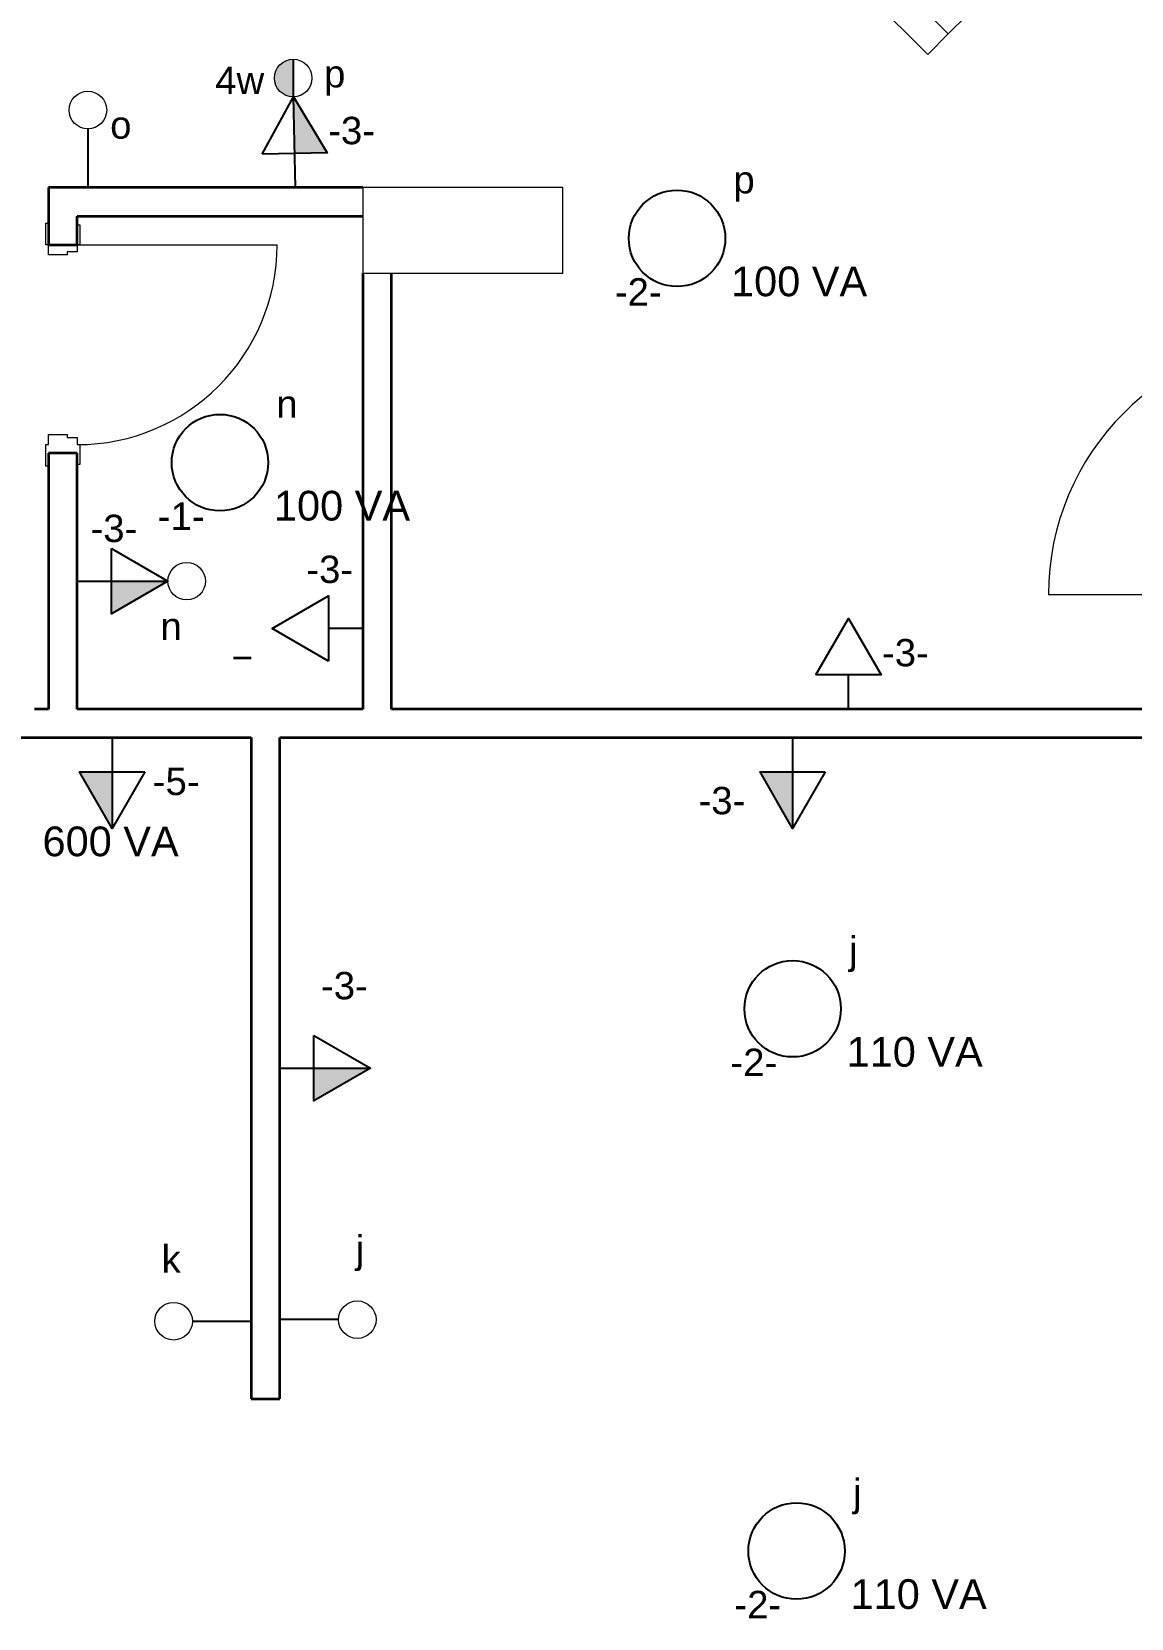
# Model space of a CAD drawing. Header units: metres. Extents: x -182 to 99, y 70 to 113.
# Drawn here: x -3.53 to 0.32, y 90.43 to 95.98 of the extents above; entities that cross this region are included whole.
import ezdxf

# ---------------------------------------------------------------- set-up
doc = ezdxf.new("R2010")
doc.units = ezdxf.units.M
doc.header["$LTSCALE"] = 0.01
for name, color, linetype, lineweight in [('A-DOOR', 1, 'Continuous', 9), ('A-DOOR-FRAM', 1, 'Continuous', 13), ('A-WALL', 2, 'Continuous', 9), ('G-IMPT', 1, 'Continuous', 9), ('I-FURN', 6, 'Continuous', 9), ('S-COLS', 6, 'Continuous', 9)]:
    doc.layers.add(name, color=color, linetype=linetype, lineweight=lineweight)
doc.layers.add('Elétrica', color=7, linetype='Continuous')
doc.layers.get('0').off()
doc.layers.get('I-FURN').off()
doc.styles.add('Arial', font='arial.ttf', dxfattribs={"height": 0.29506})

# ---------------------------------------------------------------- blocks, each defined once
blk = doc.blocks.new('Pilar rectangular hormigón - 300 x 700 mm-506285-Nivel 4')
at = {"layer": 'S-COLS'}
for p, q in [((0.15, 0.35), (-0.15, 0.35)), ((-0.15, 0.35), (-0.15, -0.35)), ((0.15, -0.35), (0.15, 0.35)), ((-0.15, -0.35), (0.15, -0.35))]:
    blk.add_line(p, q, dxfattribs=at)
blk = doc.blocks.new('Puerta de 1 hoja - 90 x 210 cm-249323-Nivel 4')
at = {"layer": 'A-DOOR', "lineweight": 13}
blk.add_line((0.7169, -0.1), (0.7169, -1), dxfattribs=at)
blk.add_arc((0.7169, -0.1), 0.9, 180, 270, dxfattribs=at)
at = {"layer": 'A-DOOR-FRAM'}
for p, q in [((-0.2581, 0.11), (-0.1831, 0.11)), ((-0.2581, 0.1), (-0.2581, 0.11)), ((-0.1831, 0.11), (-0.1831, 0.1)), ((-0.1831, 0.1), (-0.1481, 0.1)), ((-0.1481, 0.1), (-0.1481, -0.065)), ((0.6819, -0.065), (0.6819, 0.1)), ((0.6819, 0.1), (0.7169, 0.1)), ((0.7169, 0.1), (0.7169, 0.11)), ((0.7169, 0.11), (0.7919, 0.11)), ((0.7919, 0.11), (0.7919, 0.1)), ((-0.2531, -0.11), (-0.2531, -0.1)), ((-0.1831, -0.11), (-0.2531, -0.11)), ((-0.1831, -0.1), (-0.1831, -0.11)), ((-0.1581, -0.1), (-0.1831, -0.1)), ((-0.1581, -0.065), (-0.1581, -0.1)), ((-0.1481, -0.065), (-0.1581, -0.065)), ((0.6919, -0.065), (0.6819, -0.065)), ((0.6919, -0.1), (0.6919, -0.065)), ((0.7169, -0.1), (0.6919, -0.1)), ((0.7169, -0.11), (0.7169, -0.1)), ((0.7869, -0.11), (0.7169, -0.11)), ((0.7869, -0.1), (0.7869, -0.11))]:
    blk.add_line(p, q, dxfattribs=at)
blk = doc.blocks.new('Puerta de 1 hoja - 70 x 210 cm-V11-Nivel 4')
at = {"layer": 'A-DOOR', "lineweight": 13}
blk.add_line((0.6169, -0.05), (0.6169, -0.75), dxfattribs=at)
blk.add_arc((0.6169, -0.05), 0.7, 180, 270, dxfattribs=at)
at = {"layer": 'A-DOOR-FRAM'}
for p, q in [((-0.1581, 0.06), (-0.0831, 0.06)), ((-0.1581, 0.05), (-0.1581, 0.06)), ((-0.0831, 0.06), (-0.0831, 0.05)), ((0.6169, 0.05), (0.6169, 0.06)), ((0.6169, 0.06), (0.6919, 0.06)), ((0.6919, 0.06), (0.6919, 0.05)), ((-0.0831, 0.05), (-0.0481, 0.05)), ((-0.0481, 0.05), (-0.0481, -0.015)), ((0.5819, -0.015), (0.5819, 0.05)), ((0.5819, 0.05), (0.6169, 0.05)), ((-0.1531, -0.06), (-0.1531, -0.05)), ((-0.0831, -0.05), (-0.0831, -0.06)), ((-0.0581, -0.05), (-0.0831, -0.05)), ((-0.0581, -0.015), (-0.0581, -0.05)), ((-0.0481, -0.015), (-0.0581, -0.015)), ((0.5919, -0.015), (0.5819, -0.015)), ((0.5919, -0.05), (0.5919, -0.015)), ((0.6169, -0.05), (0.5919, -0.05)), ((0.6169, -0.06), (0.6169, -0.05)), ((0.6869, -0.05), (0.6869, -0.06)), ((-0.0831, -0.06), (-0.1531, -0.06)), ((0.6869, -0.06), (0.6169, -0.06))]:
    blk.add_line(p, q, dxfattribs=at)
blk = doc.blocks.new('Couch01 - 12ZCOU01_dwg-205772-Nivel 4')
at = {"layer": 'G-IMPT'}
for p, q in [((0, 0.3048), (0, 0.4064)), ((0, 0.4064), (0.8128, 0.4064)), ((0, 0.4064), (0, 0.3048)), ((0, 0.4064), (0.8128, 0.4064)), ((0.8128, 0.3048), (0.8128, 0.4064)), ((0.8128, 0.4064), (0.8128, 0.3048)), ((0, -0.3048), (0, 0.3048)), ((0, 0.3048), (0.1016, 0.3048)), ((0, -0.3048), (0, 0.3048)), ((0.1016, 0.3048), (0, 0.3048)), ((0.1016, -0.3048), (0.1016, 0.3048)), ((0.1016, -0.3048), (0.1016, 0.3048)), ((0.1016, 0.3048), (0.1577, 0.3048)), ((0.1016, 0.3048), (0.1577, 0.3048)), ((0.1577, 0.3048), (0.8128, 0.3048)), ((0.8128, 0.3048), (0.1577, 0.3048)), ((0.2032, 0.3048), (0.2032, -0.3048)), ((0.2032, -0.3048), (0.2032, 0.3048)), ((0.8128, 0.3048), (0.8636, 0.3048)), ((0.8128, 0.3048), (0.8636, 0.3048)), ((0.8636, 0.3048), (0.8636, -0.3048)), ((0.8636, 0.3048), (0.8636, -0.3048)), ((0, -0.3048), (0, -0.4064)), ((0, -0.3048), (0.1016, -0.3048)), ((0, -0.3048), (0, -0.4064)), ((0, -0.3048), (0.1016, -0.3048)), ((0.1016, -0.3048), (0.1577, -0.3048)), ((0.1016, -0.3048), (0.1577, -0.3048)), ((0.8128, -0.3048), (0.1577, -0.3048)), ((0.8128, -0.3048), (0.1577, -0.3048)), ((0.8128, -0.3048), (0.8128, -0.4064)), ((0.8128, -0.3048), (0.8636, -0.3048)), ((0.8128, -0.3048), (0.8128, -0.4064)), ((0.8128, -0.3048), (0.8636, -0.3048)), ((0.8128, -0.4064), (0, -0.4064)), ((0, -0.4064), (0.8128, -0.4064))]:
    blk.add_line(p, q, dxfattribs=at)
blk = doc.blocks.new('Couch01 - Couch01-492932-Nivel 4')
at = {"extrusion": (0, 0, -1), "zscale": -1, "rotation": 180}
blk.add_blockref('Couch01 - 12ZCOU01_dwg-205772-Nivel 4', (0, 0), dxfattribs=at)

msp = doc.modelspace()

# ---------------------------------------------------------------- hatches: boundary and pattern name
at = {"layer": 'Elétrica'}
h = msp.add_hatch(color=256, dxfattribs=at)
h.set_gradient(color1=(255, 255, 255), tint=1)
h.paths.add_polyline_path([(0.6095, 95.3718, 1), (0.4779, 95.3718, 1)])
h.paths.add_polyline_path([(-2.6155, 95.8851, 0.418751), (-2.6823, 95.8193, 0.420008), (-2.6152, 95.7535)])
h.paths.add_polyline_path([(-2.472, 99.7525, 1), (-2.6037, 99.7525, 1)])
h.paths.add_polyline_path([(-3.7955, 99.8183), (-3.7955, 100.0161), (-3.9097, 100.0161)])
for points in [[(-2.6152, 95.7535), (-2.6113, 95.5558), (-2.4971, 95.558)], [(-3.0552, 94.0581), (-3.253, 94.0581), (-3.253, 93.9439)], [(-3.2505, 93.1927), (-3.2505, 93.3904), (-3.3646, 93.3904)], [(-0.8682, 93.1927), (-0.8682, 93.3904), (-0.9824, 93.3904)], [(-2.3459, 92.3531), (-2.5437, 92.3531), (-2.5437, 92.2389)]]:
    msp.add_hatch(color=256, dxfattribs=at).paths.add_polyline_path(points)

# ---------------------------------------------------------------- linework, layer by layer
at = {"layer": 'A-WALL', "color": 7, "lineweight": 35}
for p, q in [((-2.3729, 95.4359), (-3.4729, 95.4359)), ((-3.4729, 95.4359), (-3.4729, 95.2359)), ((-3.3729, 95.3359), (-2.3729, 95.3359)), ((-3.3729, 95.2359), (-3.3729, 95.3359)), ((-3.4729, 95.2359), (-3.3729, 95.2359)), ((-2.3729, 95.1359), (-2.3729, 93.6103)), ((-2.2729, 93.6103), (-2.2729, 95.1359)), ((-3.4729, 94.5059), (-3.4729, 93.6103)), ((-3.3729, 94.5059), (-3.4729, 94.5059)), ((-3.3729, 93.6103), (-3.3729, 94.5059)), ((-2.8255, 93.7903), (-2.7636, 93.7903)), ((-3.4729, 93.6103), (-3.5224, 93.6103)), ((-2.3729, 93.6103), (-3.3729, 93.6103)), ((0.9271, 93.6103), (-2.2729, 93.6103)), ((-6.7839, 93.5103), (-2.7636, 93.5103)), ((-2.7636, 93.5103), (-2.7636, 91.1959)), ((-2.6636, 93.5103), (0.9271, 93.5103)), ((-2.6636, 91.1959), (-2.6636, 93.5103)), ((-2.7636, 91.1959), (-2.6636, 91.1959))]:
    msp.add_line(p, q, dxfattribs=at)
at = {"layer": 'Elétrica', "ltscale": 0.5}
msp.add_line((-2.6152, 95.7535), (-2.6155, 95.8851), dxfattribs=at)
at = {"layer": 'Elétrica'}
for p, q in [((-2.6089, 95.4359), (-2.6152, 95.7535)), ((-3.3352, 95.6416), (-3.3352, 95.4359)), ((-3.3729, 94.0581), (-3.0552, 94.0581)), ((-2.3729, 93.8926), (-2.4927, 93.8926)), ((-0.6729, 93.6103), (-0.6729, 93.7302)), ((-3.2505, 93.5103), (-3.2505, 93.1927)), ((-0.8682, 93.5103), (-0.8682, 93.1927)), ((-2.6636, 92.3531), (-2.3459, 92.3531)), ((-2.9692, 91.4674), (-2.7636, 91.4674)), ((-2.4579, 91.4729), (-2.6636, 91.4729))]:
    msp.add_line(p, q, dxfattribs=at)
for points in [[(-2.7254, 95.5535), (-2.6152, 95.7535), (-2.4971, 95.558)], [(-3.253, 94.1723), (-3.0552, 94.0581), (-3.253, 93.9439)], [(-2.4927, 93.7785), (-2.6905, 93.8926), (-2.4927, 94.0068)], [(-0.7871, 93.7302), (-0.6729, 93.9279), (-0.5587, 93.7302)], [(-3.1363, 93.3904), (-3.2505, 93.1927), (-3.3646, 93.3904)], [(-0.754, 93.3904), (-0.8682, 93.1927), (-0.9824, 93.3904)], [(-2.5437, 92.4673), (-2.3459, 92.3531), (-2.5437, 92.2389)]]:
    msp.add_lwpolyline(points, close=True, dxfattribs=at)
at = {"layer": 'Elétrica', "lineweight": 20}
for centre in [(-2.6165, 95.8193), (-3.3352, 95.7074), (-2.9894, 94.0581), (-3.035, 91.4674), (-2.3921, 91.4729)]:
    msp.add_circle(centre, 0.0658, dxfattribs=at)
at = {"layer": 'Elétrica'}
for centre in [(-1.2729, 95.2582), (-2.8729, 94.4731), (-0.8682, 92.5612), (-0.8544, 90.663)]:
    msp.add_circle(centre, 0.1688, dxfattribs=at)

# ---------------------------------------------------------------- block references
at = {"layer": 'A-DOOR'}
for name, p, rotation in [('Puerta de 1 hoja - 70 x 210 cm-V11-Nivel 4', (-3.4229, 94.6191), 89.9999999999999), ('Puerta de 1 hoja - 90 x 210 cm-249323-Nivel 4', (1.0271, 94.7272), 269.9999999999999)]:
    msp.add_blockref(name, p, dxfattribs=dict(at, rotation=rotation))
at = {"layer": 'I-FURN', "rotation": 134.9999999999984}
msp.add_blockref('Couch01 - Couch01-492932-Nivel 4', (-0.1079, 96.1894), dxfattribs=at)
at = {"layer": 'S-COLS', "rotation": 269.9999999999996}
msp.add_blockref('Pilar rectangular hormigón - 300 x 700 mm-506285-Nivel 4', (-2.0229, 95.2859), dxfattribs=at)

# ---------------------------------------------------------------- texts
at = {"layer": 'Elétrica', "lineweight": 20, "style": 'Arial'}
for s, height, p in [('4w', 0.09589, (-2.8892, 95.7634)), ('p', 0.0959, (-2.5086, 95.7865)), ('-3-', 0.09589, (-2.4938, 95.5878)), ('p', 0.0959, (-1.0755, 95.4156)), ('-2-', 0.09589, (-1.4905, 95.0228)), ('n', 0.0959, (-2.6755, 94.6305)), ('-1-', 0.09589, (-3.0905, 94.2377)), ('-3-', 0.09589, (-3.3259, 94.195)), ('-3-', 0.09589, (-2.5704, 94.0516)), ('-3-', 0.09589, (-0.5554, 93.7599)), ('-5-', 0.09589, (-3.108, 93.3093)), ('-3-', 0.09589, (-1.1976, 93.2421)), ('j', 0.0959, (-0.6708, 92.7187)), ('-3-', 0.09589, (-2.5191, 92.5943)), ('-2-', 0.09589, (-1.0859, 92.3258)), ('j', 0.0959, (-0.657, 90.8204)), ('-2-', 0.09589, (-1.072, 90.4276))]:
    msp.add_text(s, height=height, dxfattribs=at).set_placement(p)
at = {"layer": 'Elétrica', "lineweight": 20, "width": 0.595396, "attachment_point": 8, "style": 'Arial'}
for s, insert, char_height in [('{\\H0.0275x;\\P}o', (-3.2199, 95.606), 0.095887), ('{\\H0.0275x;\\P\\P}100 VA', (-0.8456, 95.054), 0.104025), ('{\\H0.0275x;\\P\\P}100 VA', (-2.4456, 94.2689), 0.104025), ('{\\H0.0275x;\\P}n', (-3.0439, 93.8523), 0.095887), ('{\\H0.0275x;\\P\\P}600 VA', (-3.2556, 93.0937), 0.104025), ('{\\H0.0275x;\\P\\P}110 VA', (-0.441, 92.357), 0.104025), ('{\\H0.0275x;\\P}j', (-2.383, 91.6429), 0.095887), ('{\\H0.0275x;\\P}k', (-3.0437, 91.6374), 0.095887), ('{\\H0.0275x;\\P\\P}110 VA', (-0.4271, 90.4588), 0.104025)]:
    msp.add_mtext(s, dxfattribs=dict(at, insert=insert, char_height=char_height))

doc.saveas('drawing.dxf')
